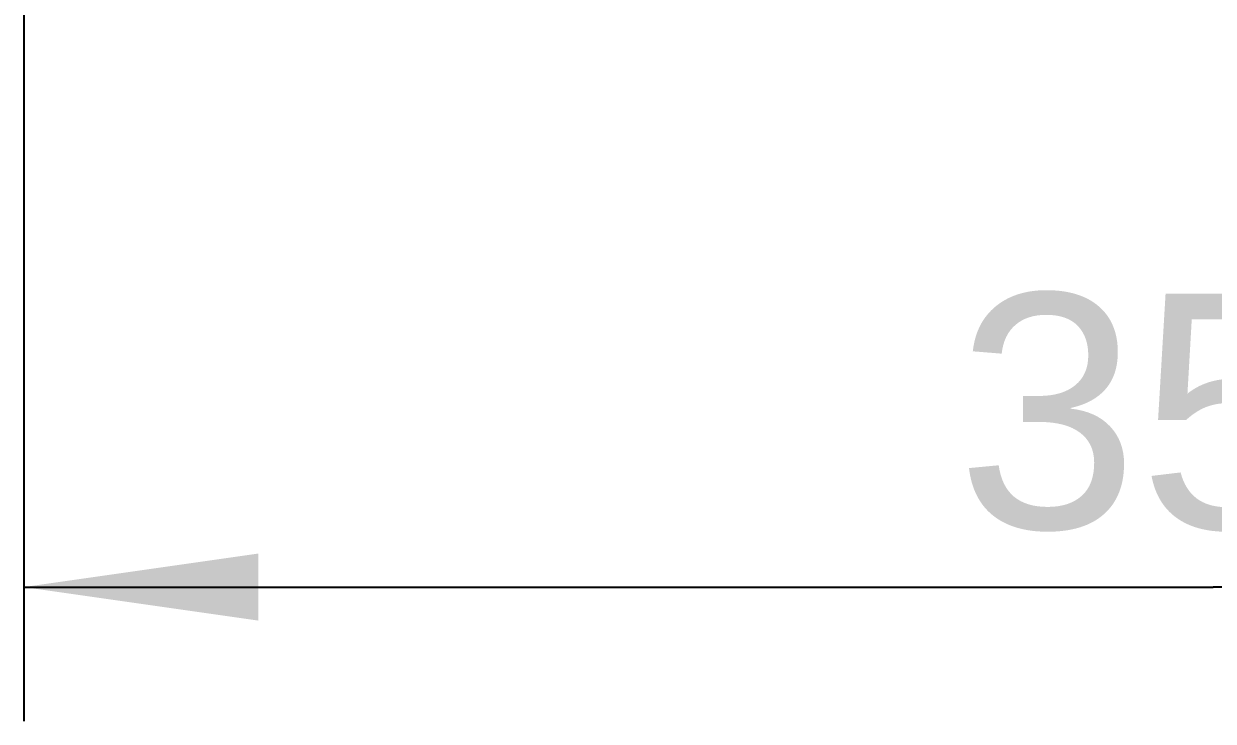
# Model space of a CAD drawing. Extents: x 0 to 420, y 0 to 297.
# Drawn here: x 109.27 to 127.02, y 130.97 to 141.37 of the extents above; entities that cross this region are included whole.
import ezdxf
from ezdxf.enums import TextEntityAlignment as Align

# ---------------------------------------------------------------- set-up
doc = ezdxf.new("R2010")
doc.units = 0
doc.header["$LTSCALE"] = 23.1
doc.layers.add('10100_DIM_FRONT', color=7, linetype='CONTINUOUS')
doc.dimstyles.get("Standard").update_dxf_attribs({"dimtxt": 2.5, "dimasz": 2.5, "dimexe": 1.25, "dimexo": 0.625, "dimtad": 1, "dimcen": 2.5, "dimazin": 3, "dimtfac": 1, "dimtmove": 0, "dimatfit": 3})

# ---------------------------------------------------------------- blocks, each defined once
blk = doc.blocks.new('*D0')
at = {"layer": '10100_DIM_FRONT', "linetype": 'CONTINUOUS'}
for p, q in [((109.270844, 186.639203), (109.270844, 130.967761)), ((144.770844, 186.639203), (144.770844, 130.967761)), ((109.270844, 132.967761), (127.020844, 132.967761)), ((144.770844, 132.967761), (127.020844, 132.967761))]:
    blk.add_line(p, q, dxfattribs=at)
for points in [[(112.770844, 133.467761), (109.270844, 132.967761), (112.770844, 132.467761)], [(141.270844, 132.467761), (144.770844, 132.967761), (141.270844, 133.467761)]]:
    blk.add_solid(points, dxfattribs=at)
blk.add_text('35,5', height=3.5, dxfattribs=at).set_placement((123.190186, 133.842761), (132.690186, 133.842761), align=Align.FIT)

msp = doc.modelspace()

# ---------------------------------------------------------------- dimensions: what is measured, and where the dimension line sits
at = {"layer": '10100_DIM_FRONT', "linetype": 'CONTINUOUS'}
dim = msp.add_linear_dim(base=(144.771, 132.968), p1=(109.271, 186.639), p2=(144.771, 186.639), dimstyle='Standard', dxfattribs=at)
dim.commit()
dim.dimension.update_dxf_attribs({"geometry": '*D0', "text_midpoint": (127.94, 135.593), "dimtype": 128})

doc.saveas('drawing.dxf')
